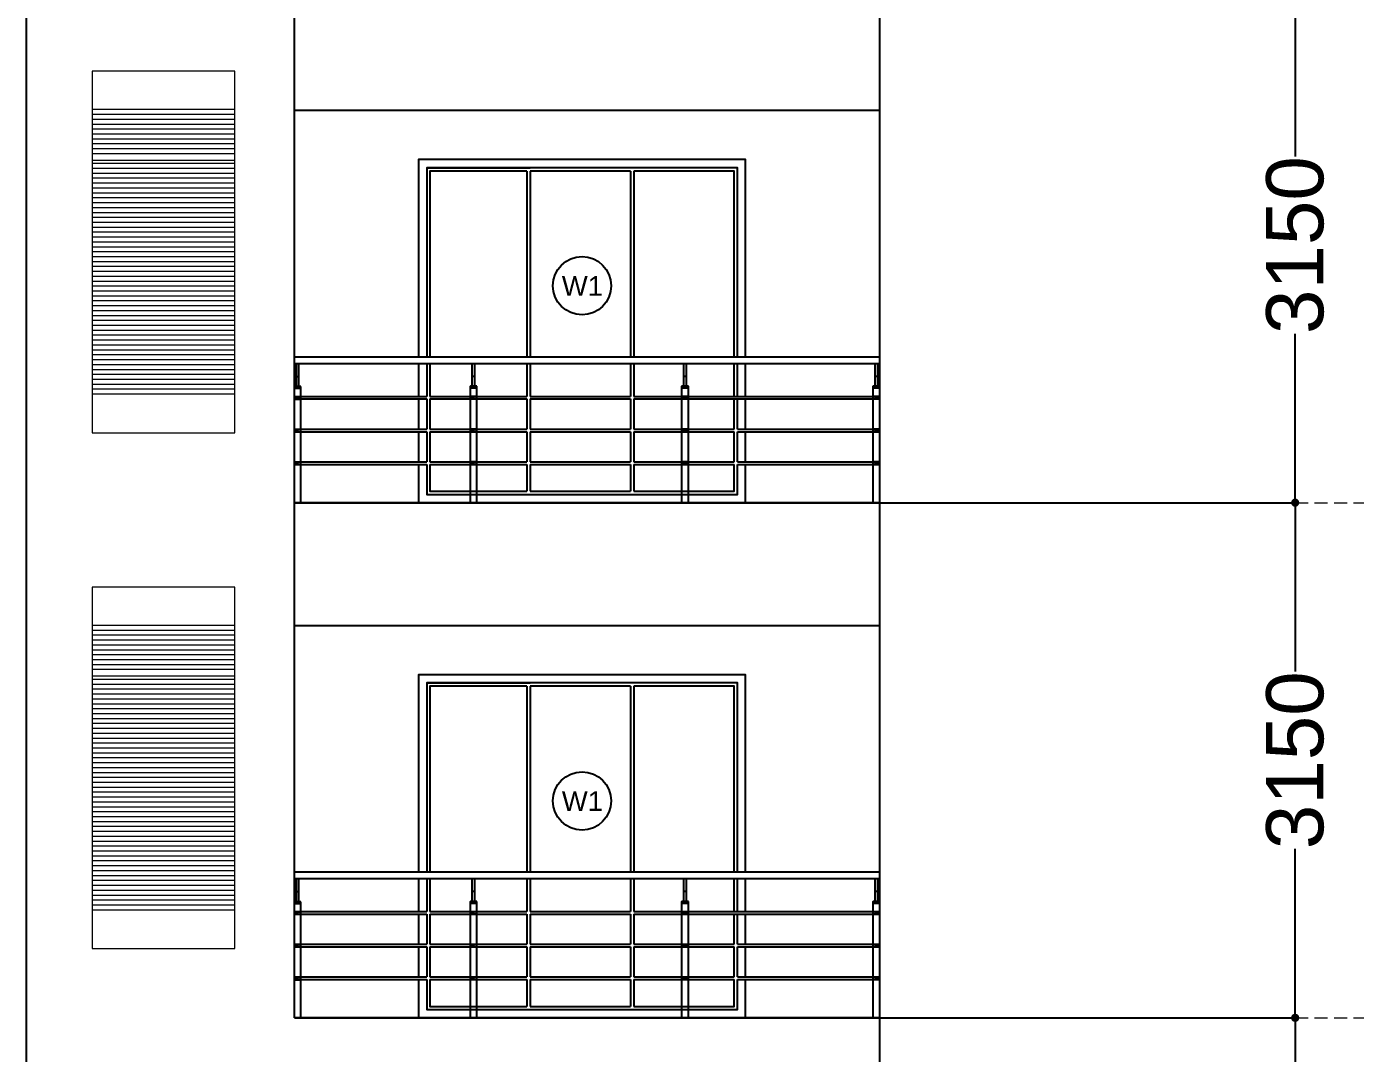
# Model space of a CAD drawing. Header units: millimetres. Extents: x -1932176 to 78768, y -1967 to 1266654.
# Drawn here: x -510754 to -502626, y 439429 to 445708 of the extents above; entities that cross this region are included whole.
import ezdxf

# ---------------------------------------------------------------- set-up
doc = ezdxf.new("R2010")
doc.units = ezdxf.units.MM
doc.linetypes.add('HIDDEN2', pattern=[4.7625, 3.175, -1.5875])
for name, color, linetype, lineweight in [('LEVEL', 252, 'Continuous', 13), ('NAMES', 252, 'Continuous', 15), ('railing', 212, 'Continuous', 25)]:
    doc.layers.add(name, color=color, linetype=linetype, lineweight=lineweight)
doc.styles.get("Standard").update_dxf_attribs({"font": 'arial.ttf'})
doc.dimstyles.new('SOP', dxfattribs={"dimtxt": 350, "dimasz": 50, "dimexe": 0.18, "dimexo": 0.0625, "dimgap": 20, "dimtad": 0, "dimdec": 0, "dimzin": 0, "dimdsep": 46, "dimtxsty": 'Standard', "dimblk": 'DOT', "dimcen": 0.9, "dimadec": 0, "dimazin": 0, "dimtfac": 1, "dimtdec": 0, "dimtofl": 0, "dimtmove": 0, "dimatfit": 3, "dimfxl": 1, "dimtolj": 1, "dimtzin": 0, "dimarcsym": 0})

# ---------------------------------------------------------------- blocks, each defined once
blk = doc.blocks.new('ригеледержатель')
at = {"layer": 'railing', "ltscale": 10}
blk.add_lwpolyline([(148239.9, 1192434.6), (148269.9, 1192434.6), (148269.9, 1192416.6), (148239.9, 1192416.6)], close=True, dxfattribs=at)
blk.add_circle((148254.9, 1192425.6), 3, dxfattribs=at)
blk = doc.blocks.new('_Dot')
at = {"color": 0, "linetype": 'ByBlock', "lineweight": -2}
blk.add_line((-0.5, 0), (-1, 0), dxfattribs=at)
at = {"color": 0, "linetype": 'ByBlock', "const_width": 0.5}
blk.add_lwpolyline([(-0.25, 0, 1), (0.25, 0, 1)], format="xyb", close=True, dxfattribs=at)
blk = doc.blocks.new('*D598')
at = {"layer": 'Defpoints', "color": 0, "transparency": 16777216}
for p in [(-505582.5, 439646.6), (-505536.2, 436046.6), (-502994.9, 436046.6)]:
    blk.add_point(p, dxfattribs=at)
at = {"layer": 'LEVEL', "color": 0, "lineweight": -2, "transparency": 16777216}
for p, q in [((-505582.5, 439646.6), (-502994.7, 439646.6)), ((-502994.9, 439596.6), (-502994.9, 438388.5)), ((-502994.9, 436096.6), (-502994.9, 437304.7)), ((-505536.2, 436046.6), (-502994.7, 436046.6))]:
    blk.add_line(p, q, dxfattribs=at)
at = {"layer": 'LEVEL', "color": 0, "lineweight": -2, "transparency": 16777216, "xscale": 50, "yscale": 50, "zscale": 50}
for p, rotation in [((-502994.9, 439646.6), 90), ((-502994.9, 436046.6), 270)]:
    blk.add_blockref('_Dot', p, dxfattribs=dict(at, rotation=rotation))
at = {"layer": 'LEVEL', "color": 0, "transparency": 16777216, "insert": (-502994.9, 437846.6), "char_height": 350, "attachment_point": 5, "rotation": 90}
blk.add_mtext('\\A1;3600', dxfattribs=at)
blk = doc.blocks.new('*D599')
at = {"layer": 'Defpoints', "color": 0, "transparency": 16777216}
for p in [(-505536.2, 442796.6), (-502994.9, 442796.6), (-505536.2, 439646.6)]:
    blk.add_point(p, dxfattribs=at)
at = {"layer": 'LEVEL', "color": 0, "lineweight": -2, "transparency": 16777216}
for p, q in [((-505536.2, 442796.6), (-502994.7, 442796.6)), ((-502994.9, 442746.6), (-502994.9, 441763.5)), ((-502994.9, 439696.6), (-502994.9, 440679.7)), ((-505536.2, 439646.6), (-502994.7, 439646.6))]:
    blk.add_line(p, q, dxfattribs=at)
at = {"layer": 'LEVEL', "color": 0, "lineweight": -2, "transparency": 16777216, "xscale": 50, "yscale": 50, "zscale": 50}
for p, rotation in [((-502994.9, 442796.6), 90), ((-502994.9, 439646.6), 270)]:
    blk.add_blockref('_Dot', p, dxfattribs=dict(at, rotation=rotation))
at = {"layer": 'LEVEL', "color": 0, "transparency": 16777216, "insert": (-502994.9, 441221.6), "char_height": 350, "attachment_point": 5, "rotation": 90}
blk.add_mtext('\\A1;3150', dxfattribs=at)
blk = doc.blocks.new('*D600')
at = {"layer": 'Defpoints', "color": 0, "transparency": 16777216}
for p in [(-505536.2, 445946.6), (-502994.9, 445946.6), (-505536.2, 442796.6)]:
    blk.add_point(p, dxfattribs=at)
at = {"layer": 'LEVEL', "color": 0, "lineweight": -2, "transparency": 16777216}
for p, q in [((-505536.2, 445946.6), (-502994.7, 445946.6)), ((-502994.9, 445896.6), (-502994.9, 444913.5)), ((-502994.9, 442846.6), (-502994.9, 443829.7)), ((-505536.2, 442796.6), (-502994.7, 442796.6))]:
    blk.add_line(p, q, dxfattribs=at)
at = {"layer": 'LEVEL', "color": 0, "lineweight": -2, "transparency": 16777216, "xscale": 50, "yscale": 50, "zscale": 50}
for p, rotation in [((-502994.9, 445946.6), 90), ((-502994.9, 442796.6), 270)]:
    blk.add_blockref('_Dot', p, dxfattribs=dict(at, rotation=rotation))
at = {"layer": 'LEVEL', "color": 0, "transparency": 16777216, "insert": (-502994.9, 444371.6), "char_height": 350, "attachment_point": 5, "rotation": 90}
blk.add_mtext('\\A1;3150', dxfattribs=at)

msp = doc.modelspace()

# ---------------------------------------------------------------- linework, layer by layer
at = {"ltscale": 30}
for p, q in [((-505536.21753, 436046.6292), (-505536.21753, 462596.6292)), ((-510754.21513, 442796.6292), (-510754.21513, 445946.6292)), ((-509116.2181, 442796.6292), (-509116.2181, 445946.6292)), ((-509116.2181, 445196.1582), (-505536.21753, 445196.1582)), ((-506406.87592, 444844.1292), (-508306.87592, 444844.1292)), ((-508306.87592, 444844.1292), (-508306.87592, 444369.43125)), ((-508306.87592, 444844.1292), (-507673.87592, 444844.1292)), ((-506406.87592, 444844.1292), (-507039.87592, 444844.1292)), ((-507693.87592, 444824.1292), (-507693.87592, 443688.6582)), ((-507673.87592, 444824.1292), (-507673.87592, 443688.6582)), ((-507059.87592, 444824.1292), (-507059.87592, 443688.6582)), ((-507039.87592, 444824.1292), (-507039.87592, 443688.6582)), ((-509116.2181, 443688.6582), (-505536.21753, 443688.6582)), ((-509116.2181, 442796.6292), (-509116.2181, 443648.6582)), ((-509116.2181, 443648.6582), (-509088.2181, 443648.6582)), ((-509116.2181, 443648.6582), (-505536.21753, 443648.6582)), ((-507693.87592, 443648.6582), (-507693.87592, 443446.6582)), ((-507673.87592, 443648.6582), (-507673.87592, 443446.6582)), ((-507059.87592, 443648.6582), (-507059.87592, 443446.6582)), ((-507039.87592, 443648.6582), (-507039.87592, 443446.6582)), ((-505564.21753, 443648.6582), (-505536.21753, 443648.6582)), ((-505536.21753, 442796.6292), (-505536.21753, 443648.6582)), ((-509116.2181, 443446.6582), (-509076.2181, 443446.6582)), ((-509116.2181, 443446.6582), (-508306.87592, 443446.6582)), ((-509116.2181, 443430.6582), (-509076.2181, 443430.6582)), ((-509116.2181, 443430.6582), (-508306.87592, 443430.6582)), ((-508286.87592, 443446.6582), (-507693.87592, 443446.6582)), ((-508286.87592, 443430.6582), (-507693.87592, 443430.6582)), ((-507693.87592, 443430.6582), (-507693.87592, 443246.6582)), ((-507673.87592, 443446.6582), (-507059.87592, 443446.6582)), ((-507673.87592, 443430.6582), (-507673.87592, 443246.6582)), ((-507673.87592, 443430.6582), (-507059.87592, 443430.6582)), ((-507059.87592, 443430.6582), (-507059.87592, 443246.6582)), ((-507039.87592, 443446.6582), (-505536.21753, 443446.6582)), ((-507039.87592, 443430.6582), (-507039.87592, 443246.6582)), ((-507039.87592, 443430.6582), (-505536.21753, 443430.6582)), ((-505576.21753, 443446.6582), (-505536.21753, 443446.6582)), ((-505576.21753, 443430.6582), (-505536.21753, 443430.6582)), ((-509116.2181, 443246.6582), (-509076.2181, 443246.6582)), ((-509116.2181, 443246.6582), (-508306.87592, 443246.6582)), ((-509116.2181, 443230.6582), (-509076.2181, 443230.6582)), ((-509116.2181, 443230.6582), (-508306.87592, 443230.6582)), ((-508286.87592, 443246.6582), (-507693.87592, 443246.6582)), ((-508286.87592, 443230.6582), (-507693.87592, 443230.6582)), ((-507693.87592, 443230.6582), (-507693.87592, 443046.6582)), ((-507673.87592, 443246.6582), (-507059.87592, 443246.6582)), ((-507673.87592, 443230.6582), (-507673.87592, 443046.6582)), ((-507673.87592, 443230.6582), (-507059.87592, 443230.6582)), ((-507059.87592, 443230.6582), (-507059.87592, 443046.6582)), ((-507039.87592, 443246.6582), (-506426.87592, 443246.6582)), ((-507039.87592, 443230.6582), (-507039.87592, 443046.6582)), ((-507039.87592, 443230.6582), (-506426.87592, 443230.6582)), ((-506406.87592, 443246.6582), (-505536.21753, 443246.6582)), ((-506406.87592, 443230.6582), (-505536.21753, 443230.6582)), ((-505576.21753, 443246.6582), (-505536.21753, 443246.6582)), ((-505576.21753, 443230.6582), (-505536.21753, 443230.6582)), ((-509116.2181, 443046.6582), (-509076.2181, 443046.6582)), ((-509116.2181, 443046.6582), (-508306.87592, 443046.6582)), ((-509116.2181, 443030.6582), (-509076.2181, 443030.6582)), ((-509116.2181, 443030.6582), (-508306.87592, 443030.6582)), ((-508286.87592, 443046.6582), (-507693.87592, 443046.6582)), ((-508286.87592, 443030.6582), (-507693.87592, 443030.6582)), ((-507693.87592, 443030.6582), (-507693.87592, 442866.6292)), ((-507673.87592, 443046.6582), (-507059.87592, 443046.6582)), ((-507673.87592, 443030.6582), (-507673.87592, 442866.6292)), ((-507673.87592, 443030.6582), (-507059.87592, 443030.6582)), ((-507059.87592, 443030.6582), (-507059.87592, 442866.6292)), ((-507039.87592, 443046.6582), (-506426.87592, 443046.6582)), ((-507039.87592, 443030.6582), (-507039.87592, 442866.6292)), ((-507039.87592, 443030.6582), (-506426.87592, 443030.6582)), ((-506406.87592, 443046.6582), (-505536.21753, 443046.6582)), ((-506406.87592, 443030.6582), (-505536.21753, 443030.6582)), ((-505576.21753, 443046.6582), (-505536.21753, 443046.6582)), ((-505576.21753, 443030.6582), (-505536.21753, 443030.6582)), ((-510754.21513, 439046.6292), (-510754.21513, 442796.6292)), ((-509116.2181, 439646.6292), (-509116.2181, 442796.6292)), ((-505536.21753, 442796.6292), (-509116.2181, 442796.6292)), ((-509116.2181, 442796.6292), (-509076.2181, 442796.6292)), ((-509116.2181, 442796.6292), (-505536.21753, 442796.6292)), ((-505536.21753, 442796.6292), (-509116.2181, 442796.6292)), ((-505576.21753, 442796.6292), (-505536.21753, 442796.6292)), ((-509116.2181, 442046.1582), (-505536.21753, 442046.1582)), ((-506406.87592, 441694.1292), (-508306.87592, 441694.1292)), ((-508306.87592, 441694.1292), (-508306.87592, 441219.43125)), ((-508306.87592, 441694.1292), (-507673.87592, 441694.1292)), ((-507693.87592, 441674.1292), (-507693.87592, 440538.6582)), ((-507673.87592, 441674.1292), (-507673.87592, 440538.6582)), ((-507059.87592, 441674.1292), (-507059.87592, 440538.6582)), ((-506406.87592, 441694.1292), (-507039.87592, 441694.1292)), ((-507039.87592, 441674.1292), (-507039.87592, 440538.6582)), ((-509116.2181, 440538.6582), (-505536.21753, 440538.6582)), ((-509116.2181, 439646.6292), (-509116.2181, 440498.6582)), ((-509116.2181, 440498.6582), (-509088.2181, 440498.6582)), ((-509116.2181, 440498.6582), (-505536.21753, 440498.6582)), ((-507693.87592, 440498.6582), (-507693.87592, 440296.6582)), ((-507673.87592, 440498.6582), (-507673.87592, 440296.6582)), ((-507059.87592, 440498.6582), (-507059.87592, 440296.6582)), ((-507039.87592, 440498.6582), (-507039.87592, 440296.6582)), ((-505564.21753, 440498.6582), (-505536.21753, 440498.6582)), ((-505536.21753, 439646.6292), (-505536.21753, 440498.6582)), ((-509116.2181, 440296.6582), (-509076.2181, 440296.6582)), ((-509116.2181, 440296.6582), (-508306.87592, 440296.6582)), ((-508286.87592, 440296.6582), (-507693.87592, 440296.6582)), ((-507673.87592, 440296.6582), (-507059.87592, 440296.6582)), ((-507039.87592, 440296.6582), (-505536.21753, 440296.6582)), ((-505576.21753, 440296.6582), (-505536.21753, 440296.6582)), ((-509116.2181, 440280.6582), (-509076.2181, 440280.6582)), ((-509116.2181, 440280.6582), (-508306.87592, 440280.6582)), ((-508286.87592, 440280.6582), (-507693.87592, 440280.6582)), ((-507693.87592, 440280.6582), (-507693.87592, 440096.6582)), ((-507673.87592, 440280.6582), (-507673.87592, 440096.6582)), ((-507673.87592, 440280.6582), (-507059.87592, 440280.6582)), ((-507059.87592, 440280.6582), (-507059.87592, 440096.6582)), ((-507039.87592, 440280.6582), (-507039.87592, 440096.6582)), ((-507039.87592, 440280.6582), (-505536.21753, 440280.6582)), ((-505576.21753, 440280.6582), (-505536.21753, 440280.6582)), ((-509116.2181, 440096.6582), (-509076.2181, 440096.6582)), ((-509116.2181, 440096.6582), (-508306.87592, 440096.6582)), ((-509116.2181, 440080.6582), (-509076.2181, 440080.6582)), ((-509116.2181, 440080.6582), (-508306.87592, 440080.6582)), ((-508286.87592, 440096.6582), (-507693.87592, 440096.6582)), ((-508286.87592, 440080.6582), (-507693.87592, 440080.6582)), ((-507693.87592, 440080.6582), (-507693.87592, 439896.6582)), ((-507673.87592, 440096.6582), (-507059.87592, 440096.6582)), ((-507673.87592, 440080.6582), (-507673.87592, 439896.6582)), ((-507673.87592, 440080.6582), (-507059.87592, 440080.6582)), ((-507059.87592, 440080.6582), (-507059.87592, 439896.6582)), ((-507039.87592, 440096.6582), (-506426.87592, 440096.6582)), ((-507039.87592, 440080.6582), (-507039.87592, 439896.6582)), ((-507039.87592, 440080.6582), (-506426.87592, 440080.6582)), ((-506406.87592, 440096.6582), (-505536.21753, 440096.6582)), ((-506406.87592, 440080.6582), (-505536.21753, 440080.6582)), ((-505576.21753, 440096.6582), (-505536.21753, 440096.6582)), ((-505576.21753, 440080.6582), (-505536.21753, 440080.6582)), ((-509116.2181, 439896.6582), (-509076.2181, 439896.6582)), ((-509116.2181, 439896.6582), (-508306.87592, 439896.6582)), ((-509116.2181, 439880.6582), (-509076.2181, 439880.6582)), ((-509116.2181, 439880.6582), (-508306.87592, 439880.6582)), ((-508286.87592, 439896.6582), (-507693.87592, 439896.6582)), ((-508286.87592, 439880.6582), (-507693.87592, 439880.6582)), ((-507693.87592, 439880.6582), (-507693.87592, 439716.6292)), ((-507673.87592, 439896.6582), (-507059.87592, 439896.6582)), ((-507673.87592, 439880.6582), (-507673.87592, 439716.6292)), ((-507673.87592, 439880.6582), (-507059.87592, 439880.6582)), ((-507059.87592, 439880.6582), (-507059.87592, 439716.6292)), ((-507039.87592, 439896.6582), (-506426.87592, 439896.6582)), ((-507039.87592, 439880.6582), (-507039.87592, 439716.6292)), ((-507039.87592, 439880.6582), (-506426.87592, 439880.6582)), ((-506406.87592, 439896.6582), (-505536.21753, 439896.6582)), ((-506406.87592, 439880.6582), (-505536.21753, 439880.6582)), ((-505576.21753, 439896.6582), (-505536.21753, 439896.6582)), ((-505576.21753, 439880.6582), (-505536.21753, 439880.6582)), ((-509116.2181, 439646.6292), (-509076.2181, 439646.6292)), ((-509116.2181, 439646.6292), (-505536.21753, 439646.6292)), ((-505536.21753, 439646.6292), (-509116.2181, 439646.6292)), ((-505576.21753, 439646.6292), (-505536.21753, 439646.6292))]:
    msp.add_line(p, q, dxfattribs=at)
at = {"color": 254, "linetype": 'Continuous', "lineweight": 15, "ltscale": 50, "transparency": 33554493}
for p, q in [((-509481.12269, 445199.94187), (-510352.42516, 445199.94187)), ((-509481.12269, 445169.94187), (-510352.42516, 445169.94187)), ((-509481.12269, 445139.94187), (-510352.42516, 445139.94187)), ((-509481.12269, 445139.94187), (-510352.42516, 445139.94187)), ((-509481.12269, 445109.94187), (-510352.42516, 445109.94187)), ((-509481.12269, 445079.94187), (-510352.42516, 445079.94187)), ((-509481.12269, 445049.94187), (-510352.42516, 445049.94187)), ((-509481.12269, 445019.94187), (-510352.42516, 445019.94187)), ((-509481.12269, 444989.94187), (-510352.42516, 444989.94187)), ((-509481.12269, 444959.94187), (-510352.42516, 444959.94187)), ((-509481.12269, 444959.94187), (-510352.42516, 444959.94187)), ((-509481.12269, 444929.94187), (-510352.42516, 444929.94187)), ((-509481.12269, 444889.94187), (-510352.42516, 444889.94187)), ((-509481.12269, 444869.94187), (-510352.42516, 444869.94187)), ((-509481.12269, 444839.94187), (-510352.42516, 444839.94187)), ((-509481.12269, 444809.94187), (-510352.42516, 444809.94187)), ((-509481.12269, 444779.94187), (-510352.42516, 444779.94187)), ((-509481.12269, 444779.94187), (-510352.42516, 444779.94187)), ((-509481.12269, 444749.94187), (-510352.42516, 444749.94187)), ((-509481.12269, 444719.94187), (-510352.42516, 444719.94187)), ((-509481.12269, 444689.94187), (-510352.42516, 444689.94187)), ((-509481.12269, 444659.94187), (-510352.42516, 444659.94187)), ((-509481.12269, 444629.94187), (-510352.42516, 444629.94187)), ((-509481.12269, 444599.94187), (-510352.42516, 444599.94187)), ((-509481.12269, 444599.94187), (-510352.42516, 444599.94187)), ((-509481.12269, 444569.94187), (-510352.42516, 444569.94187)), ((-509481.12269, 444539.94187), (-510352.42516, 444539.94187)), ((-509481.12269, 444509.94187), (-510352.42516, 444509.94187)), ((-509481.12269, 444479.94187), (-510352.42516, 444479.94187)), ((-509481.12269, 444449.94187), (-510352.42516, 444449.94187)), ((-509481.12269, 444419.94187), (-510352.42516, 444419.94187)), ((-509481.12269, 444419.94187), (-510352.42516, 444419.94187)), ((-509481.12269, 444389.94187), (-510352.42516, 444389.94187)), ((-509481.12269, 444359.94187), (-510352.42516, 444359.94187)), ((-509481.12269, 444329.94187), (-510352.42516, 444329.94187)), ((-509481.12269, 444299.94187), (-510352.42516, 444299.94187)), ((-509481.12269, 444269.94187), (-510352.42516, 444269.94187)), ((-509481.12269, 444239.94187), (-510352.42516, 444239.94187)), ((-509481.12269, 444239.94187), (-510352.42516, 444239.94187)), ((-509481.12269, 444209.94187), (-510352.42516, 444209.94187)), ((-509481.12269, 444179.94187), (-510352.42516, 444179.94187)), ((-509481.12269, 444149.94187), (-510352.42516, 444149.94187)), ((-509481.12269, 444119.94187), (-510352.42516, 444119.94187)), ((-509481.12269, 444089.94187), (-510352.42516, 444089.94187)), ((-509481.12269, 444059.94187), (-510352.42516, 444059.94187)), ((-509481.12269, 444029.94187), (-510352.42516, 444029.94187)), ((-509481.12269, 443999.94187), (-510352.42516, 443999.94187)), ((-509481.12269, 443969.94187), (-510352.42516, 443969.94187)), ((-509481.12269, 443939.94187), (-510352.42516, 443939.94187)), ((-509481.12269, 443909.94187), (-510352.42516, 443909.94187)), ((-509481.12269, 443879.94187), (-510352.42516, 443879.94187)), ((-509481.12269, 443879.94187), (-510352.42516, 443879.94187)), ((-509481.12269, 443849.94187), (-510352.42516, 443849.94187)), ((-509481.12269, 443819.94187), (-510352.42516, 443819.94187)), ((-509481.12269, 443789.94187), (-510352.42516, 443789.94187)), ((-509481.12269, 443789.94187), (-510352.42516, 443789.94187)), ((-509481.12269, 443759.94187), (-510352.42516, 443759.94187)), ((-509481.12269, 443759.94187), (-510352.42516, 443759.94187)), ((-509481.12269, 443729.94187), (-510352.42516, 443729.94187)), ((-509481.12269, 443729.94187), (-510352.42516, 443729.94187)), ((-509481.12269, 443699.94187), (-510352.42516, 443699.94187)), ((-509481.12269, 443699.94187), (-510352.42516, 443699.94187)), ((-509481.12269, 443669.94187), (-510352.42516, 443669.94187)), ((-509481.12269, 443639.94187), (-510352.42516, 443639.94187)), ((-509481.12269, 443639.94187), (-510352.42516, 443639.94187)), ((-509481.12269, 443609.94187), (-510352.42516, 443609.94187)), ((-509481.12269, 443579.94187), (-510352.42516, 443579.94187)), ((-509481.12269, 443549.94187), (-510352.42516, 443549.94187)), ((-509481.12269, 443519.94187), (-510352.42516, 443519.94187)), ((-509481.12269, 443489.94187), (-510352.42516, 443489.94187)), ((-509481.12269, 443459.94187), (-510352.42516, 443459.94187)), ((-509481.12269, 442045.54884), (-510352.42516, 442045.54884)), ((-509481.12269, 442015.54884), (-510352.42516, 442015.54884)), ((-509481.12269, 441985.54884), (-510352.42516, 441985.54884)), ((-509481.12269, 441985.54884), (-510352.42516, 441985.54884)), ((-509481.12269, 441955.54884), (-510352.42516, 441955.54884)), ((-509481.12269, 441925.54884), (-510352.42516, 441925.54884)), ((-509481.12269, 441895.54884), (-510352.42516, 441895.54884)), ((-509481.12269, 441865.54884), (-510352.42516, 441865.54884)), ((-509481.12269, 441835.54884), (-510352.42516, 441835.54884)), ((-509481.12269, 441805.54884), (-510352.42516, 441805.54884)), ((-509481.12269, 441805.54884), (-510352.42516, 441805.54884)), ((-509481.12269, 441775.54884), (-510352.42516, 441775.54884)), ((-509481.12269, 441735.54884), (-510352.42516, 441735.54884)), ((-509481.12269, 441715.54884), (-510352.42516, 441715.54884)), ((-509481.12269, 441685.54884), (-510352.42516, 441685.54884)), ((-509481.12269, 441655.54884), (-510352.42516, 441655.54884)), ((-509481.12269, 441625.54884), (-510352.42516, 441625.54884)), ((-509481.12269, 441625.54884), (-510352.42516, 441625.54884)), ((-509481.12269, 441595.54884), (-510352.42516, 441595.54884)), ((-509481.12269, 441565.54884), (-510352.42516, 441565.54884)), ((-509481.12269, 441535.54884), (-510352.42516, 441535.54884)), ((-509481.12269, 441505.54884), (-510352.42516, 441505.54884)), ((-509481.12269, 441475.54884), (-510352.42516, 441475.54884)), ((-509481.12269, 441445.54884), (-510352.42516, 441445.54884)), ((-509481.12269, 441445.54884), (-510352.42516, 441445.54884)), ((-509481.12269, 441415.54884), (-510352.42516, 441415.54884)), ((-509481.12269, 441385.54884), (-510352.42516, 441385.54884)), ((-509481.12269, 441355.54884), (-510352.42516, 441355.54884)), ((-509481.12269, 441325.54884), (-510352.42516, 441325.54884)), ((-509481.12269, 441295.54884), (-510352.42516, 441295.54884)), ((-509481.12269, 441265.54884), (-510352.42516, 441265.54884)), ((-509481.12269, 441265.54884), (-510352.42516, 441265.54884)), ((-509481.12269, 441235.54884), (-510352.42516, 441235.54884)), ((-509481.12269, 441205.54884), (-510352.42516, 441205.54884)), ((-509481.12269, 441175.54884), (-510352.42516, 441175.54884)), ((-509481.12269, 441145.54884), (-510352.42516, 441145.54884)), ((-509481.12269, 441115.54884), (-510352.42516, 441115.54884)), ((-509481.12269, 441085.54884), (-510352.42516, 441085.54884)), ((-509481.12269, 441085.54884), (-510352.42516, 441085.54884)), ((-509481.12269, 441055.54884), (-510352.42516, 441055.54884)), ((-509481.12269, 441025.54884), (-510352.42516, 441025.54884)), ((-509481.12269, 440995.54884), (-510352.42516, 440995.54884)), ((-509481.12269, 440965.54884), (-510352.42516, 440965.54884)), ((-509481.12269, 440935.54884), (-510352.42516, 440935.54884)), ((-509481.12269, 440905.54884), (-510352.42516, 440905.54884)), ((-509481.12269, 440875.54884), (-510352.42516, 440875.54884)), ((-509481.12269, 440845.54884), (-510352.42516, 440845.54884)), ((-509481.12269, 440815.54884), (-510352.42516, 440815.54884)), ((-509481.12269, 440785.54884), (-510352.42516, 440785.54884)), ((-509481.12269, 440755.54884), (-510352.42516, 440755.54884)), ((-509481.12269, 440725.54884), (-510352.42516, 440725.54884)), ((-509481.12269, 440725.54884), (-510352.42516, 440725.54884)), ((-509481.12269, 440695.54884), (-510352.42516, 440695.54884)), ((-509481.12269, 440665.54884), (-510352.42516, 440665.54884)), ((-509481.12269, 440635.54884), (-510352.42516, 440635.54884)), ((-509481.12269, 440635.54884), (-510352.42516, 440635.54884)), ((-509481.12269, 440605.54884), (-510352.42516, 440605.54884)), ((-509481.12269, 440605.54884), (-510352.42516, 440605.54884)), ((-509481.12269, 440575.54884), (-510352.42516, 440575.54884)), ((-509481.12269, 440575.54884), (-510352.42516, 440575.54884)), ((-509481.12269, 440545.54884), (-510352.42516, 440545.54884)), ((-509481.12269, 440545.54884), (-510352.42516, 440545.54884)), ((-509481.12269, 440515.54884), (-510352.42516, 440515.54884)), ((-509481.12269, 440485.54884), (-510352.42516, 440485.54884)), ((-509481.12269, 440485.54884), (-510352.42516, 440485.54884)), ((-509481.12269, 440455.54884), (-510352.42516, 440455.54884)), ((-509481.12269, 440425.54884), (-510352.42516, 440425.54884)), ((-509481.12269, 440395.54884), (-510352.42516, 440395.54884)), ((-509481.12269, 440365.54884), (-510352.42516, 440365.54884)), ((-509481.12269, 440335.54884), (-510352.42516, 440335.54884)), ((-509481.12269, 440305.54884), (-510352.42516, 440305.54884))]:
    msp.add_line(p, q, dxfattribs=at)
at = {"ltscale": 10}
for p, q in [((-509104.2181, 443506.6292), (-509104.2181, 443648.6582)), ((-509088.2181, 443506.6292), (-509088.2181, 443648.6582)), ((-508027.89313, 443508.6582), (-508027.89313, 443648.6582)), ((-508011.89313, 443508.6582), (-508011.89313, 443648.6582)), ((-506733.99012, 443508.6582), (-506733.99012, 443648.6582)), ((-506717.99012, 443508.6582), (-506717.99012, 443648.6582)), ((-505564.21753, 443508.6582), (-505564.21753, 443648.6582)), ((-505548.21753, 443508.6582), (-505548.21753, 443648.6582)), ((-509116.2181, 443444.6292), (-509116.2181, 443496.6292)), ((-509076.2181, 443444.6292), (-509076.2181, 443496.6292)), ((-508039.89313, 443446.6582), (-508039.89313, 443498.6582)), ((-507999.89313, 443446.6582), (-507999.89313, 443498.6582)), ((-506745.99012, 443446.6582), (-506745.99012, 443498.6582)), ((-506705.99012, 443446.6582), (-506705.99012, 443498.6582)), ((-505576.21753, 443446.6582), (-505576.21753, 443498.6582)), ((-505536.21753, 443446.6582), (-505536.21753, 443498.6582)), ((-509116.2181, 443244.6292), (-509116.2181, 443428.6292)), ((-509076.2181, 443244.6292), (-509076.2181, 443444.6292)), ((-508039.89313, 443246.6582), (-508039.89313, 443430.6582)), ((-507999.89313, 443246.6582), (-507999.89313, 443446.6582)), ((-506745.99012, 443246.6582), (-506745.99012, 443430.6582)), ((-506705.99012, 443246.6582), (-506705.99012, 443446.6582)), ((-505576.21753, 443246.6582), (-505576.21753, 443430.6582)), ((-505536.21753, 443246.6582), (-505536.21753, 443446.6582)), ((-509116.2181, 443044.6292), (-509116.2181, 443228.6292)), ((-509076.2181, 443044.6292), (-509076.2181, 443244.6292)), ((-508039.89313, 443046.6582), (-508039.89313, 443230.6582)), ((-507999.89313, 443046.6582), (-507999.89313, 443246.6582)), ((-506745.99012, 443046.6582), (-506745.99012, 443230.6582)), ((-506705.99012, 443046.6582), (-506705.99012, 443246.6582)), ((-505576.21753, 443046.6582), (-505576.21753, 443230.6582)), ((-505536.21753, 443046.6582), (-505536.21753, 443246.6582)), ((-509116.2181, 442796.6292), (-509116.2181, 443028.6292)), ((-509076.2181, 442796.6292), (-509076.2181, 443044.6292)), ((-508039.89313, 442798.6582), (-508039.89313, 443030.6582)), ((-507999.89313, 442796.6292), (-507999.89313, 443046.6582)), ((-506745.99012, 442798.6582), (-506745.99012, 443030.6582)), ((-506705.99012, 442796.6292), (-506705.99012, 443046.6582)), ((-505576.21753, 442798.6582), (-505576.21753, 443030.6582)), ((-505536.21753, 442796.6292), (-505536.21753, 443046.6582)), ((-509104.2181, 440356.6292), (-509104.2181, 440498.6582)), ((-509088.2181, 440356.6292), (-509088.2181, 440498.6582)), ((-508027.89313, 440358.6582), (-508027.89313, 440498.6582)), ((-508011.89313, 440358.6582), (-508011.89313, 440498.6582)), ((-506733.99012, 440358.6582), (-506733.99012, 440498.6582)), ((-506717.99012, 440358.6582), (-506717.99012, 440498.6582)), ((-505564.21753, 440358.6582), (-505564.21753, 440498.6582)), ((-505548.21753, 440358.6582), (-505548.21753, 440498.6582)), ((-509116.2181, 440294.6292), (-509116.2181, 440346.6292)), ((-509076.2181, 440294.6292), (-509076.2181, 440346.6292)), ((-509076.2181, 440094.6292), (-509076.2181, 440294.6292)), ((-508039.89313, 440296.6582), (-508039.89313, 440348.6582)), ((-507999.89313, 440296.6582), (-507999.89313, 440348.6582)), ((-507999.89313, 440096.6582), (-507999.89313, 440296.6582)), ((-506745.99012, 440296.6582), (-506745.99012, 440348.6582)), ((-506705.99012, 440296.6582), (-506705.99012, 440348.6582)), ((-506705.99012, 440096.6582), (-506705.99012, 440296.6582)), ((-505576.21753, 440296.6582), (-505576.21753, 440348.6582)), ((-505536.21753, 440296.6582), (-505536.21753, 440348.6582)), ((-505536.21753, 440096.6582), (-505536.21753, 440296.6582)), ((-509116.2181, 440094.6292), (-509116.2181, 440278.6292)), ((-508039.89313, 440096.6582), (-508039.89313, 440280.6582)), ((-506745.99012, 440096.6582), (-506745.99012, 440280.6582)), ((-505576.21753, 440096.6582), (-505576.21753, 440280.6582)), ((-509116.2181, 439894.6292), (-509116.2181, 440078.6292)), ((-509076.2181, 439894.6292), (-509076.2181, 440094.6292)), ((-508039.89313, 439896.6582), (-508039.89313, 440080.6582)), ((-507999.89313, 439896.6582), (-507999.89313, 440096.6582)), ((-506745.99012, 439896.6582), (-506745.99012, 440080.6582)), ((-506705.99012, 439896.6582), (-506705.99012, 440096.6582)), ((-505576.21753, 439896.6582), (-505576.21753, 440080.6582)), ((-505536.21753, 439896.6582), (-505536.21753, 440096.6582)), ((-509076.2181, 439646.6292), (-509076.2181, 439894.6292)), ((-508039.89313, 439648.6582), (-508039.89313, 439880.6582)), ((-507999.89313, 439646.6292), (-507999.89313, 439896.6582)), ((-506745.99012, 439648.6582), (-506745.99012, 439880.6582)), ((-506705.99012, 439646.6292), (-506705.99012, 439896.6582)), ((-505576.21753, 439648.6582), (-505576.21753, 439880.6582)), ((-505536.21753, 439646.6292), (-505536.21753, 439896.6582)), ((-509116.2181, 439646.6292), (-509116.2181, 439878.6292))]:
    msp.add_line(p, q, dxfattribs=at)
at = {"ltscale": 100}
for p, q in [((-509088.2181, 443566.6292), (-509104.2181, 443566.6292)), ((-508011.89313, 443568.6582), (-508027.89313, 443568.6582)), ((-506717.99012, 443568.6582), (-506733.99012, 443568.6582)), ((-505548.21753, 443568.6582), (-505564.21753, 443568.6582)), ((-509088.2181, 440416.6292), (-509104.2181, 440416.6292)), ((-508011.89313, 440418.6582), (-508027.89313, 440418.6582)), ((-506717.99012, 440418.6582), (-506733.99012, 440418.6582)), ((-505548.21753, 440418.6582), (-505564.21753, 440418.6582))]:
    msp.add_line(p, q, dxfattribs=at)
for p, q in [((-509116.2181, 442796.6292), (-509116.2181, 443506.6292)), ((-508039.89313, 442796.6292), (-508039.89313, 443508.6582)), ((-506745.99012, 442796.6292), (-506745.99012, 443508.6582)), ((-505576.21753, 442796.6292), (-505576.21753, 443508.6582)), ((-509116.2181, 439646.6292), (-509116.2181, 440356.6292)), ((-508039.89313, 439646.6292), (-508039.89313, 440358.6582)), ((-506745.99012, 439646.6292), (-506745.99012, 440358.6582)), ((-505576.21753, 439646.6292), (-505576.21753, 440358.6582))]:
    msp.add_line(p, q)
at = {"linetype": 'ByBlock', "lineweight": 20}
for p, q in [((-509116.2181, 442796.6292), (-509076.2181, 442796.6292)), ((-508039.89313, 442796.6292), (-507999.89313, 442796.6292)), ((-506745.99012, 442796.6292), (-506705.99012, 442796.6292)), ((-505576.21753, 442796.6292), (-505536.21753, 442796.6292)), ((-509116.2181, 439646.6292), (-509076.2181, 439646.6292)), ((-508039.89313, 439646.6292), (-507999.89313, 439646.6292)), ((-506745.99012, 439646.6292), (-506705.99012, 439646.6292)), ((-505576.21753, 439646.6292), (-505536.21753, 439646.6292))]:
    msp.add_line(p, q, dxfattribs=at)
for points in [[(-510352.42516, 443224.49474), (-509481.12269, 443224.49474), (-509481.12269, 445434.59432), (-510352.42516, 445434.59432)], [(-510352.42516, 440070.10171), (-509481.12269, 440070.10171), (-509481.12269, 442280.20129), (-510352.42516, 442280.20129)]]:
    msp.add_lwpolyline(points, close=True, dxfattribs=at)
at = {"ltscale": 30}
for points in [[(-506356.87592, 443688.6582), (-506356.87592, 444894.1292), (-508356.87592, 444894.1292), (-508356.87592, 443688.6582)], [(-506406.87592, 443688.6582), (-506406.87592, 444844.1292), (-508306.87592, 444844.1292), (-508306.87592, 443688.6582)], [(-507693.87592, 444824.1292), (-508286.87592, 444824.1292), (-508286.87592, 443688.6582)], [(-507059.87592, 444824.1292), (-507673.87592, 444824.1292)], [(-506426.87592, 443688.6582), (-506426.87592, 444824.1292), (-507039.87592, 444824.1292)], [(-508356.87592, 443648.6582), (-508356.87592, 443446.6582)], [(-508306.87592, 443648.6582), (-508306.87592, 443446.6582)], [(-508286.87592, 443648.6582), (-508286.87592, 443446.6582)], [(-506426.87592, 443446.6582), (-506426.87592, 443648.6582)], [(-506406.87592, 443446.6582), (-506406.87592, 443648.6582)], [(-506356.87592, 443446.6582), (-506356.87592, 443648.6582)], [(-508356.87592, 443430.6582), (-508356.87592, 443246.6582)], [(-508306.87592, 443430.6582), (-508306.87592, 443246.6582)], [(-508286.87592, 443430.6582), (-508286.87592, 443246.6582)], [(-506426.87592, 443246.6582), (-506426.87592, 443430.6582)], [(-506406.87592, 443246.6582), (-506406.87592, 443430.6582)], [(-506356.87592, 443246.6582), (-506356.87592, 443430.6582)], [(-508356.87592, 443230.6582), (-508356.87592, 443046.6582)], [(-508306.87592, 443230.6582), (-508306.87592, 443046.6582)], [(-508286.87592, 443230.6582), (-508286.87592, 443046.6582)], [(-506426.87592, 443046.6582), (-506426.87592, 443230.6582)], [(-506406.87592, 443046.6582), (-506406.87592, 443230.6582)], [(-506356.87592, 443046.6582), (-506356.87592, 443230.6582)], [(-508356.87592, 443030.6582), (-508356.87592, 442796.6292)], [(-508306.87592, 443030.6582), (-508306.87592, 442846.6292), (-506406.87592, 442846.6292), (-506406.87592, 443030.6582)], [(-508286.87592, 443030.6582), (-508286.87592, 442866.6292), (-507693.87592, 442866.6292)], [(-507039.87592, 442866.6292), (-506426.87592, 442866.6292), (-506426.87592, 443030.6582)], [(-506356.87592, 442796.6292), (-506356.87592, 443030.6582)], [(-507673.87592, 442866.6292), (-507059.87592, 442866.6292)], [(-506356.87592, 440538.6582), (-506356.87592, 441744.1292), (-508356.87592, 441744.1292), (-508356.87592, 440538.6582)], [(-506406.87592, 440538.6582), (-506406.87592, 441694.1292), (-508306.87592, 441694.1292), (-508306.87592, 440538.6582)], [(-507693.87592, 441674.1292), (-508286.87592, 441674.1292), (-508286.87592, 440538.6582)], [(-507059.87592, 441674.1292), (-507673.87592, 441674.1292)], [(-506426.87592, 440538.6582), (-506426.87592, 441674.1292), (-507039.87592, 441674.1292)], [(-508356.87592, 440498.6582), (-508356.87592, 440296.6582)], [(-508306.87592, 440498.6582), (-508306.87592, 440296.6582)], [(-508286.87592, 440498.6582), (-508286.87592, 440296.6582)], [(-506426.87592, 440296.6582), (-506426.87592, 440498.6582)], [(-506406.87592, 440296.6582), (-506406.87592, 440498.6582)], [(-506356.87592, 440296.6582), (-506356.87592, 440498.6582)], [(-508356.87592, 440280.6582), (-508356.87592, 440096.6582)], [(-508306.87592, 440280.6582), (-508306.87592, 440096.6582)], [(-508286.87592, 440280.6582), (-508286.87592, 440096.6582)], [(-506426.87592, 440096.6582), (-506426.87592, 440280.6582)], [(-506406.87592, 440096.6582), (-506406.87592, 440280.6582)], [(-506356.87592, 440096.6582), (-506356.87592, 440280.6582)], [(-508356.87592, 440080.6582), (-508356.87592, 439896.6582)], [(-508306.87592, 440080.6582), (-508306.87592, 439896.6582)], [(-508286.87592, 440080.6582), (-508286.87592, 439896.6582)], [(-506426.87592, 439896.6582), (-506426.87592, 440080.6582)], [(-506406.87592, 439896.6582), (-506406.87592, 440080.6582)], [(-506356.87592, 439896.6582), (-506356.87592, 440080.6582)], [(-508356.87592, 439880.6582), (-508356.87592, 439646.6292)], [(-508306.87592, 439880.6582), (-508306.87592, 439696.6292), (-506406.87592, 439696.6292), (-506406.87592, 439880.6582)], [(-508286.87592, 439880.6582), (-508286.87592, 439716.6292), (-507693.87592, 439716.6292)], [(-507039.87592, 439716.6292), (-506426.87592, 439716.6292), (-506426.87592, 439880.6582)], [(-506356.87592, 439646.6292), (-506356.87592, 439880.6582)], [(-507673.87592, 439716.6292), (-507059.87592, 439716.6292)]]:
    msp.add_lwpolyline(points, dxfattribs=at)
at = {"ltscale": 10}
for points in [[(-509076.2181, 443506.6292), (-509116.2181, 443506.6292), (-509116.2181, 443496.6292), (-509076.2181, 443496.6292)], [(-507999.89313, 443508.6582), (-508039.89313, 443508.6582), (-508039.89313, 443498.6582), (-507999.89313, 443498.6582)], [(-506705.99012, 443508.6582), (-506745.99012, 443508.6582), (-506745.99012, 443498.6582), (-506705.99012, 443498.6582)], [(-505536.21753, 443508.6582), (-505576.21753, 443508.6582), (-505576.21753, 443498.6582), (-505536.21753, 443498.6582)], [(-509076.2181, 440356.6292), (-509116.2181, 440356.6292), (-509116.2181, 440346.6292), (-509076.2181, 440346.6292)], [(-507999.89313, 440358.6582), (-508039.89313, 440358.6582), (-508039.89313, 440348.6582), (-507999.89313, 440348.6582)], [(-506705.99012, 440358.6582), (-506745.99012, 440358.6582), (-506745.99012, 440348.6582), (-506705.99012, 440348.6582)], [(-505536.21753, 440358.6582), (-505576.21753, 440358.6582), (-505576.21753, 440348.6582), (-505536.21753, 440348.6582)]]:
    msp.add_lwpolyline(points, close=True, dxfattribs=at)
at = {"color": 252, "ltscale": 30}
for centre in [(-507356.59826, 444123.1807), (-507356.59826, 440973.1807)]:
    msp.add_circle(centre, 178.13957, dxfattribs=at)
at = {"layer": 'NAMES', "color": 7, "linetype": 'HIDDEN2', "lineweight": 20, "ltscale": 25}
for p, q in [((-502994.90007, 442796.6292), (-496866.87217, 442796.6292)), ((-502994.90007, 439646.6292), (-496866.87217, 439646.6292))]:
    msp.add_line(p, q, dxfattribs=at)

# ---------------------------------------------------------------- block references
for p in [(-657351.10997, -748988.98052), (-656274.78501, -748986.95152), (-654980.88199, -748986.95152), (-653811.1094, -748986.95152), (-657351.10997, -749188.98052), (-656274.78501, -749186.95152), (-654980.88199, -749186.95152), (-653811.1094, -749186.95152), (-657351.10997, -749388.98052), (-656274.78501, -749386.95152), (-654980.88199, -749386.95152), (-653811.1094, -749386.95152), (-657351.10997, -752138.98052), (-656274.78501, -752136.95152), (-654980.88199, -752136.95152), (-653811.1094, -752136.95152), (-657351.10997, -752338.98052), (-656274.78501, -752336.95152), (-654980.88199, -752336.95152), (-653811.1094, -752336.95152), (-657351.10997, -752538.98052), (-656274.78501, -752536.95152), (-654980.88199, -752536.95152), (-653811.1094, -752536.95152)]:
    msp.add_blockref('ригеледержатель', p)

# ---------------------------------------------------------------- texts
at = {"color": 252, "transparency": 16777216, "char_height": 120, "attachment_point": 3}
for insert in [(-507228.80161, 444181.7566), (-507228.80161, 441031.7566)]:
    msp.add_mtext_dynamic_manual_height_columns('W1', width=74.86437, gutter_width=11139.68641, heights=[0], dxfattribs=dict(at, insert=insert))

# ---------------------------------------------------------------- dimensions: what is measured, and where the dimension line sits
at = {"layer": 'LEVEL'}
for base, p1, p2, picture, middle in [((-502994.90007, 445946.6292), (-505536.21753, 442796.6292), (-505536.21753, 445946.6292), '*D600', (-502994.90007, 444371.6292)), ((-502994.90007, 442796.6292), (-505536.21753, 439646.6292), (-505536.21753, 442796.6292), '*D599', (-502994.90007, 441221.6292)), ((-502994.90007, 436046.6292), (-505582.52691, 439646.6292), (-505536.21753, 436046.6292), '*D598', (-502994.90007, 437846.6292))]:
    dim = msp.add_linear_dim(base=base, p1=p1, p2=p2, angle=90, dimstyle='SOP', dxfattribs=at)
    dim.commit()
    dim.dimension.update_dxf_attribs({"geometry": picture, "text_midpoint": middle})

doc.saveas('drawing.dxf')
